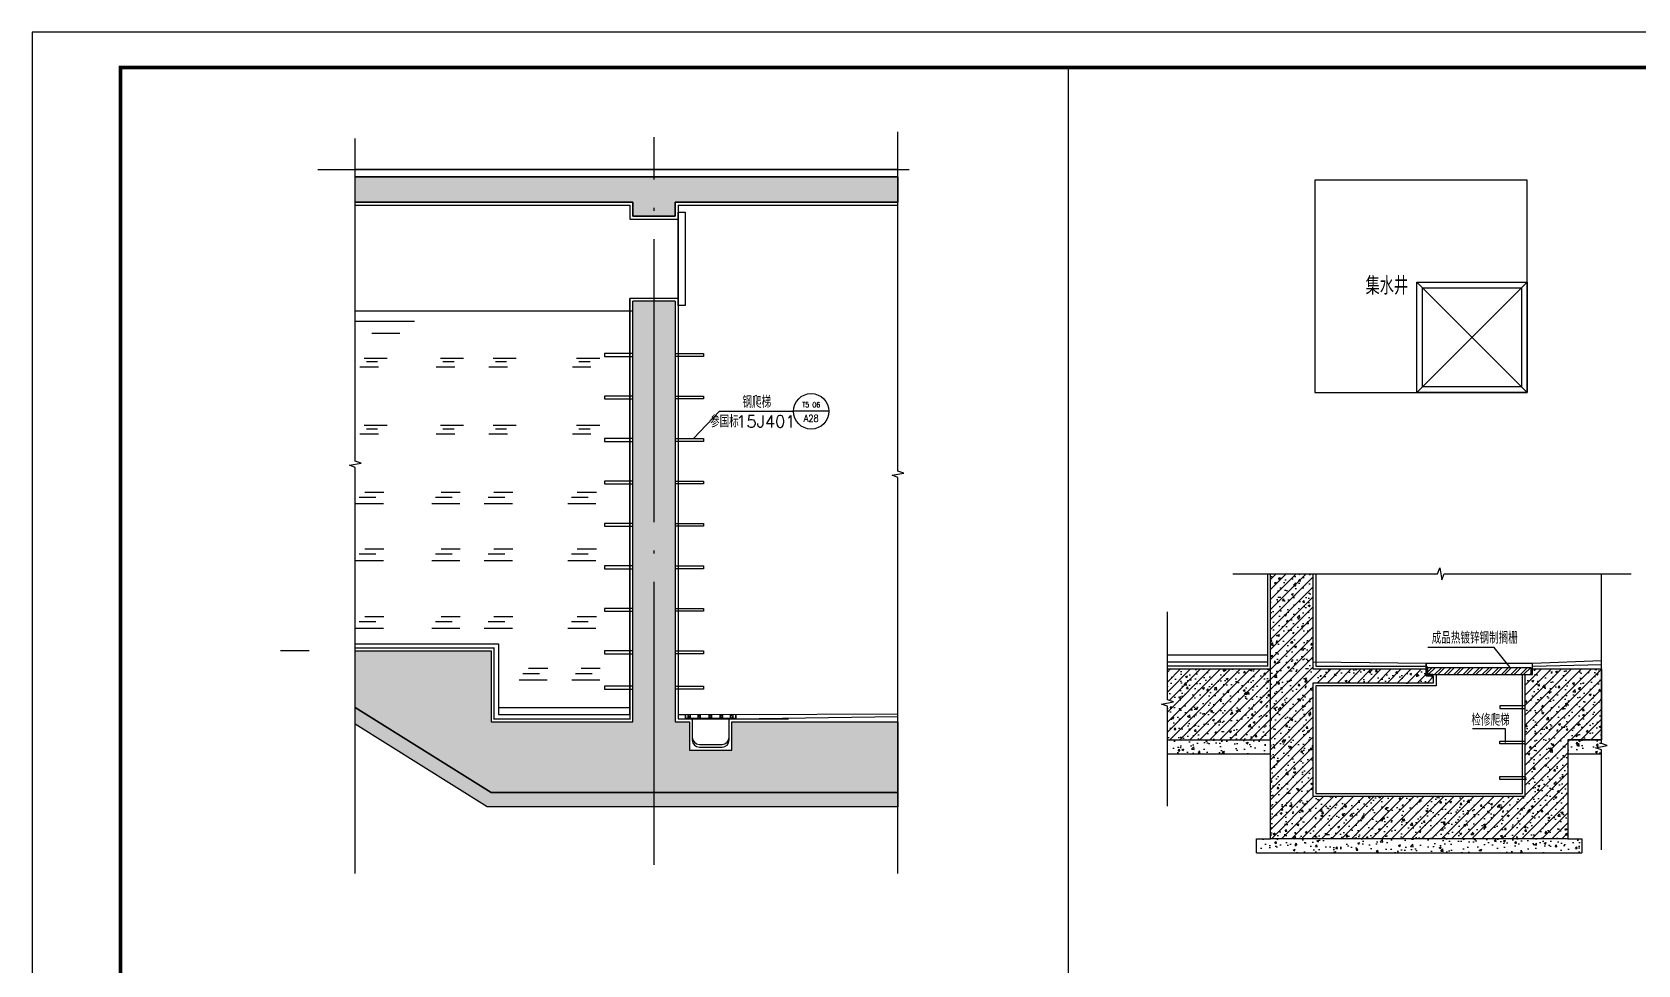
# Model space of a CAD drawing. Extents: x -1041549 to 749950, y -354245 to 17554.
# Drawn here: x 349908 to 361252, y -202928 to -196340 of the extents above; entities that cross this region are included whole.
import ezdxf
from ezdxf.enums import TextEntityAlignment as Align

# ---------------------------------------------------------------- set-up
doc = ezdxf.new("R2010")
doc.units = 0
doc.header["$LTSCALE"] = 1000
doc.header["$MEASUREMENT"] = 0
for name, pattern in [('DASH', [0.35, 0.25, -0.1]), ('DOTE', [2.42, 2, -0.2, 0.02, -0.2]), ('HIDDEN', [7.5, 5, -2.5])]:
    doc.linetypes.add(name, pattern=pattern)
for name, color, linetype in [('DIM_IDEN', 3, 'Continuous'), ('DIM_SYMB', 3, 'Continuous'), ('DOTE', 1, 'Continuous'), ('GROUND', 2, 'Continuous'), ('PUB_DIM', 3, 'Continuous'), ('PUB_HATCH', 8, 'Continuous'), ('PUB_TEXT', 7, 'Continuous'), ('PUB_TITLE', 4, 'Continuous'), ('text', 7, 'Continuous'), ('TEXT_详细标注', 150, 'Continuous'), ('WALL', 4, 'Continuous'), ('图例', 2, 'Continuous'), ('投影线', 4, 'Continuous'), ('集水井', 3, 'Continuous')]:
    doc.layers.add(name, color=color, linetype=linetype)
doc.layers.add('T', color=6, linetype='Continuous', lineweight=18)
doc.layers.add('ZT-HATCH', color=165, linetype='Continuous', lineweight=13)
doc.styles.add('_HZTXT01', font='txt8.shx', dxfattribs={"width": 0.8, "bigfont": 'HZTXT01.shx'})
doc.styles.add('_TCH_DIM', font='SIMPLEX', dxfattribs={"bigfont": 'GBCBIG'})
doc.styles.add('_TCH_LABEL', font='COMPLEX', dxfattribs={"bigfont": 'GBCBIG'})
pattern_1 = [(45, (444896.303, -22440.14), (-35.355339, 35.355339), []), (50, (444896.3, -22440.14), (143.452037, -12.55043), [15, -165]), (355, (444896.3, -22440.14), (-27.75027, 150.43843), [12, -132]), (100.4514, (444908.26, -22441.18), (115.70188, 137.88791), [12.74804, -140.22842]), (46.1842, (444896.3, -22400.14), (213.44821, -33.1038), [22.5, -247.5]), (96.6356, (444914.1, -22402.9), (186.93254, 194.82357), [19.12206, -210.3426]), (351.1842, (444896.3, -22400.14), (186.9324, 194.82372), [18, -198]), (21, (444916.3, -22410.14), (119.38141, -80.52378), [15, -165]), (326, (444916.3, -22410.14), (48.66307, 145.03001), [12, -132]), (71.4514, (444926.25, -22416.85), (168.04453, 64.5061), [12.74804, -140.22842]), (37.5, (444896.3, -22440.14), (2.431971, 66.578771), [0, -130.4, 0, -134, 0, -132.5]), (7.5, (444896.3, -22440.14), (52.613907, 78.882342), [0, -76.4, 0, -127.4, 0, -50.5]), (327.5, (444851.7, -22440.14), (106.764487, -4.510974), [0, -50, 0, -156, 0, -207]), (317.5, (444831.7, -22440.14), (116.637234, 20.020996), [0, -65, 0, -103.6, 0, -147])]
pattern_2 = [(50, (475521.4, -39709.18), (143.452037, -12.55043), [15, -165]), (355, (475521.4, -39709.18), (-27.75027, 150.43843), [12, -132]), (100.4514, (475533.35, -39710.22), (115.70188, 137.88791), [12.74804, -140.22842]), (46.1842, (475521.4, -39669.18), (213.44821, -33.1038), [22.5, -247.5]), (96.6356, (475539.19, -39671.93), (186.93254, 194.82357), [19.12206, -210.3426]), (351.1842, (475521.4, -39669.18), (186.9324, 194.82372), [18, -198]), (21, (475541.4, -39679.18), (119.38141, -80.52378), [15, -165]), (326, (475541.4, -39679.18), (48.66307, 145.03001), [12, -132]), (71.4514, (475551.35, -39685.89), (168.04453, 64.5061), [12.74804, -140.22842]), (37.5, (475521.4, -39709.176), (2.431971, 66.578771), [0, -130.4, 0, -134, 0, -132.5]), (7.5, (475521.4, -39709.176), (52.613907, 78.882342), [0, -76.4, 0, -127.4, 0, -50.5]), (327.5, (475476.8, -39709.176), (106.764487, -4.510974), [0, -50, 0, -156, 0, -207]), (317.5, (475456.8, -39709.18), (116.637234, 20.020996), [0, -65, 0, -103.6, 0, -147])]

# ---------------------------------------------------------------- blocks, each defined once
blk = doc.blocks.new('A$Cd4af4e88')
at = {"layer": '图例'}
h = blk.add_hatch(dxfattribs=at)
h.set_pattern_fill('ANSI32,_I', color=256, scale=10, style=2)
h.set_pattern_definition([(45, (-37881.138, 21870.32), (-33.67596, 33.67596), []), (45, (-37858.687, 21870.32), (-33.67596, 33.67596), [])])
h.paths.add_polyline_path([(740, 0), (740, 50), (10, 50), (10, 0)])
blk.add_line((10, 0), (740, 0))
at = {"layer": 'DIM_IDEN'}
for p, q in [((481, 191), (12, 191)), ((593, 50), (481, 191))]:
    blk.add_line(p, q, dxfattribs=at)
at = {"layer": 'WALL'}
for p, q in [((0, 80), (0, 50)), ((0, 50), (0, 0)), ((10, 50), (740, 50)), ((10, 50), (10, 0)), ((740, 50), (740, 0)), ((50, 0), (0, 0)), ((50, 0), (740, 0)), ((700, 0), (713, 0))]:
    blk.add_line(p, q, dxfattribs=at)
at = {"layer": '图例'}
blk.add_line((0, 80), (750, 80), dxfattribs=at)
at = {"layer": 'PUB_TEXT', "style": '_TCH_LABEL'}
blk.add_text('成品热镀锌钢制搁栅', height=84.4, dxfattribs=at).set_placement((39, 218))
blk = doc.blocks.new('A$C766e716a')
at = {"layer": 'ZT-HATCH'}
h = blk.add_hatch(dxfattribs=at)
h.set_pattern_fill('ANSI32', color=8, scale=3.165181, style=0)
h.set_pattern_definition([(45, (-17809.581, 3888.494), (-10.659051, 10.659051), []), (45, (-17802.475, 3888.494), (-10.659051, 10.659051), [])])
h.paths.add_polyline_path([(15, 10), (15, 35), (33, 35), (33, 10)])
h = blk.add_hatch(dxfattribs=at)
h.set_pattern_fill('ANSI32', color=8, scale=3.165181, style=0)
h.set_pattern_definition([(45, (-17897.21, 3888.494), (-10.659051, 10.659051), []), (45, (-17890.105, 3888.494), (-10.659051, 10.659051), [])])
edge = h.paths.add_edge_path()
edge.add_line((104, 10), (86, 10))
edge.add_line((86, 0), (86, 35))
edge.add_line((86, 35), (104, 35))
edge.add_line((104, 35), (104, 0))
h = blk.add_hatch(dxfattribs=at)
h.set_pattern_fill('ANSI32', color=8, scale=3.165181, style=0)
h.set_pattern_definition([(45, (-18293.163, 3888.494), (-10.659051, 10.659051), []), (45, (-18286.057, 3888.494), (-10.659051, 10.659051), [])])
h.paths.add_polyline_path([(183, 10), (164, 10), (164, 35), (183, 35)])
h = blk.add_hatch(dxfattribs=at)
h.set_pattern_fill('ANSI32', color=8, scale=3.165181, style=0)
h.set_pattern_definition([(45, (-18213.729, 3888.494), (-10.659051, 10.659051), []), (45, (-18206.623, 3888.494), (-10.659051, 10.659051), [])])
h.paths.add_polyline_path([(262, 10), (244, 10), (244, 35), (262, 35)])
h = blk.add_hatch(dxfattribs=at)
h.set_pattern_fill('ANSI32', color=8, scale=3.165181, style=0)
h.set_pattern_definition([(45, (-18141.686, 3888.494), (-10.659051, 10.659051), []), (45, (-18134.58, 3888.494), (-10.659051, 10.659051), [])])
h.paths.add_polyline_path([(334, 10), (316, 10), (316, 35), (334, 35)])
at = {"layer": 'PUB_TEXT', "color": 8}
for p, q in [((15, 10), (15, 35)), ((33, 10), (33, 35)), ((86, 10), (86, 35)), ((104, 10), (104, 35)), ((164, 10), (164, 35)), ((183, 10), (183, 35)), ((243, 10), (243, 35)), ((244, 10), (244, 35)), ((261, 10), (261, 35)), ((262, 10), (262, 35)), ((316, 10), (316, 35)), ((334, 10), (334, 35))]:
    blk.add_line(p, q, dxfattribs=at)
at = {"layer": 'T', "color": 4}
for p, q in [((350, 35), (0, 35)), ((0, 10), (350, 10))]:
    blk.add_line(p, q, dxfattribs=at)
at = {"layer": 'T'}
for p, q in [((0, 35), (0, 10)), ((350, 35), (350, 10))]:
    blk.add_line(p, q, dxfattribs=at)

msp = doc.modelspace()

# ---------------------------------------------------------------- hatches: boundary and pattern name
at = {"layer": 'PUB_HATCH'}
h = msp.add_hatch(dxfattribs=at)
h.set_pattern_fill('钢筋混凝土', color=256, scale=20)
h.set_pattern_definition(pattern_1)
h.paths.add_polyline_path([(352191.5, -197361), (356025, -197361), (356025, -197541), (354452, -197541), (354452, -197641), (354152, -197641), (354152, -197541), (352191.5, -197541)])
h = msp.add_hatch(dxfattribs=at)
h.set_pattern_fill('钢筋混凝土', color=256, scale=20)
h.set_pattern_definition(pattern_1)
h.paths.add_polyline_path([(356025, -201211), (354852, -201211), (354852, -201411), (354552, -201411), (354552, -201211), (354452, -201211), (354452, -198241), (354152, -198241), (354152, -201211), (353152, -201211), (353152, -200711), (352191.5, -200711), (352191.5, -201111), (353152, -201711), (356025, -201711)])
h = msp.add_hatch(dxfattribs=at)
h.set_pattern_fill('钢筋混凝土', color=256, scale=20)
h.set_pattern_definition([(45, (-715833.72, 227127.13), (-35.355339, 35.355339), []), (50, (-715833.72, 227127.13), (143.452037, -12.550427), [15, -165]), (355, (-715833.72, 227127.13), (-27.750267, 150.438427), [12, -132]), (100.4514, (-715821.76, 227126.08), (115.701876, 137.887908), [12.748038, -140.228422]), (46.1842, (-715833.72, 227167.13), (213.44821, -33.103803), [22.5, -247.5]), (96.6356, (-715815.93, 227164.37), (186.93254, 194.823574), [19.122058, -210.3426]), (351.1842, (-715833.72, 227167.13), (186.93239, 194.82372), [18, -198]), (21, (-715813.72, 227157.13), (119.38141, -80.523778), [15, -165]), (326, (-715813.72, 227157.13), (48.663066, 145.030009), [12, -132]), (71.4514, (-715803.77, 227150.42), (168.044526, 64.5061), [12.748038, -140.228422]), (37.5, (-715833.72, 227127.13), (2.431971, 66.5787708), [0, -130.4, 0, -134, 0, -132.5]), (7.5, (-715833.72, 227127.13), (52.6139075, 78.8823424), [0, -76.4, 0, -127.4, 0, -50.5]), (327.5, (-715878.32, 227127.13), (106.7644872, -4.5109743), [0, -50, 0, -156, 0, -207]), (317.5, (-715898.32, 227127.13), (116.637234, 20.0209965), [0, -65, 0, -103.6, 0, -147])])
h.paths.add_polyline_path([(358957, -200166.8), (358657, -200166.8), (358657, -200837.9), (358657, -200837.9), (358657, -201137.9), (358657, -201137.9), (358657, -202037.9), (360757, -202037.9), (360757, -201337.9), (360994, -201337.9), (360994, -200837.8), (360507, -200837.9), (360507, -200878), (360457, -200878), (360457, -201737.9), (358957, -201737.9), (358957, -200937.9), (359807, -200937.9), (359807, -200887.9), (359757, -200887.9), (359757, -200837.9), (358957, -200837.9)])
h = msp.add_hatch(dxfattribs=at)
h.set_pattern_fill('钢筋混凝土', color=256, scale=20)
h.set_pattern_definition([(45, (475521.4, -39709.176), (-35.355339, 35.355339), []), (50, (475521.4, -39709.18), (143.45204, -12.55043), [15, -165]), (355, (475521.4, -39709.18), (-27.75027, 150.43843), [12, -132]), (100.4514, (475533.35, -39710.22), (115.70188, 137.88791), [12.74804, -140.22842]), (46.1842, (475521.4, -39669.18), (213.44821, -33.1038), [22.5, -247.5]), (96.6356, (475539.19, -39671.93), (186.93254, 194.82357), [19.12206, -210.3426]), (351.1842, (475521.4, -39669.18), (186.9324, 194.82372), [18, -198]), (21, (475541.4, -39679.18), (119.38141, -80.52378), [15, -165]), (326, (475541.4, -39679.18), (48.66307, 145.03001), [12, -132]), (71.4514, (475551.35, -39685.89), (168.04453, 64.5061), [12.74804, -140.22842]), (37.5, (475521.4, -39709.176), (2.431971, 66.578771), [0, -130.4, 0, -134, 0, -132.5]), (7.5, (475521.4, -39709.176), (52.613907, 78.882342), [0, -76.4, 0, -127.4, 0, -50.5]), (327.5, (475476.8, -39709.176), (106.764487, -4.510974), [0, -50, 0, -156, 0, -207]), (317.5, (475456.8, -39709.18), (116.637234, 20.020996), [0, -65, 0, -103.6, 0, -147])])
h.paths.add_polyline_path([(357928.6, -200837.9), (357928.6, -201056.6), (357970.6, -201071.5), (357928.6, -201078.9), (357928.6, -201337.9), (358657, -201337.9), (358657, -201137.9), (358657, -200837.9)])
h = msp.add_hatch(dxfattribs=at)
h.set_pattern_fill('混凝土', color=256, scale=20)
h.set_pattern_definition([(50, (-704016.01, 154734.01), (143.452037, -12.550427), [15, -165]), (355, (-704016.01, 154734.01), (-27.750267, 150.438427), [12, -132]), (100.4514, (-704004.06, 154732.96), (115.701876, 137.887908), [12.748038, -140.228422]), (46.1842, (-704016.01, 154774.01), (213.44821, -33.103803), [22.5, -247.5]), (96.6356, (-703998.23, 154771.25), (186.93254, 194.823574), [19.122058, -210.3426]), (351.1842, (-704016.01, 154774), (186.93239, 194.82372), [18, -198]), (21, (-703996.01, 154764.01), (119.38141, -80.523778), [15, -165]), (326, (-703996.01, 154764.01), (48.663066, 145.030009), [12, -132]), (71.4514, (-703986.06, 154757.3), (168.044526, 64.5061), [12.748038, -140.228422]), (37.5, (-704016.013, 154734.01), (2.431971, 66.5787708), [0, -130.4, 0, -134, 0, -132.5]), (7.5, (-704016.01, 154734.01), (52.6139075, 78.8823424), [0, -76.4, 0, -127.4, 0, -50.5]), (327.5, (-704060.613, 154734.01), (106.7644872, -4.5109743), [0, -50, 0, -156, 0, -207]), (317.5, (-704080.61, 154734.01), (116.637234, 20.0209965), [0, -65, 0, -103.6, 0, -147])])
h.paths.add_polyline_path([(356025, -201811), (353123.3, -201811), (352191.5, -201228.9), (352191.5, -201111), (353152, -201711), (356025, -201711)])
h = msp.add_hatch(dxfattribs=at)
h.set_pattern_fill('混凝土', color=256, scale=20)
h.set_pattern_definition(pattern_2)
h.paths.add_polyline_path([(357928.6, -201337.9), (357928.6, -201437.9), (358657, -201437.9), (358657, -201337.9)])
h = msp.add_hatch(dxfattribs=at)
h.set_pattern_fill('混凝土', color=256, scale=20)
h.set_pattern_definition(pattern_2)
h.paths.add_polyline_path([(360994, -201437.9), (360994, -201409.8), (360952, -201394.5), (361036, -201379.7), (360994, -201364.8), (360994, -201337.9), (360757, -201337.9), (360757, -201437.9)])
h = msp.add_hatch(dxfattribs=at)
h.set_pattern_fill('混凝土', color=256, scale=20)
h.set_pattern_definition(pattern_2)
h.paths.add_polyline_path([(358657, -202037.9), (358557, -202037.9), (358557, -202137.9), (360857, -202137.9), (360857, -202037.9), (360757, -202037.9)])

# ---------------------------------------------------------------- linework, layer by layer
at = {"color": 8}
for p, q in [((357227.4, -196589.8), (357227.4, -203077)), ((354132, -197561), (354132, -197661)), ((354472, -197665.4), (354472, -201161)), ((358957, -200787.9), (359757, -200797.9)), ((359757, -200837.9), (359757, -200797.9)), ((360507, -200817.7), (360994, -200806.9)), ((354472, -201161), (354521.9, -201161)), ((354521.9, -201161), (354521.9, -201190.5)), ((354521.9, -201190.5), (354572, -201190.5)), ((354572, -201190.5), (354572, -201341)), ((354832, -201341), (354832, -201190.5)), ((354832, -201190.5), (354881.9, -201190.5)), ((354881.9, -201161), (356025, -201154.4)), ((354881.9, -201190.5), (354881.9, -201161)), ((354881.9, -201190.5), (356025, -201173.4)), ((354622, -201371), (354782, -201371)), ((354622, -201391), (354782, -201391))]:
    msp.add_line(p, q, dxfattribs=at)
for p, q in [((359757, -200887.9), (359757, -200837.9)), ((360457, -200878), (360507, -200878)), ((355233.2, -201211), (356025, -201211)), ((360757, -201337.9), (360994, -201337.9)), ((360757, -201437.9), (360994, -201437.9)), ((358557, -202137.9), (358557, -202037.9)), ((358557, -202037.9), (358657, -202037.9)), ((358557, -202137.9), (360857, -202137.9)), ((360757, -202037.9), (360857, -202037.9)), ((360857, -202037.9), (360857, -202137.9))]:
    msp.add_line(p, q)
for points in [[(354472, -197561), (354472, -197561), (356025, -197561), (356025, -197311), (352191.5, -197311)], [(352191.5, -197561), (354132, -197561)], [(354472, -197561), (354472, -201191), (354472, -201191), (355252, -201191)], [(354132, -197661), (354472, -197661)], [(352191.5, -200661), (353202, -200661), (353202, -201161), (354132, -201161), (354132, -198221)], [(354472, -198221), (354132, -198221)], [(357928.6, -200787.9), (358637, -200787.9), (358637, -200166.8)], [(358977, -200166.8), (358977, -200817.9), (358977, -200817.9), (359762, -200817.9), (359762, -200878), (359827, -200878), (359827, -200957.9), (358977, -200957.9), (358977, -200957.9), (358977, -201717.9), (360437, -201717.9), (360437, -200878), (360507, -200878), (360507, -200797.9), (360994, -200777.9)], [(357928.6, -200737.9), (358637, -200737.9)], [(353202, -201111), (354132, -201111)]]:
    msp.add_lwpolyline(points, dxfattribs=at)
at = {"color": 2}
msp.add_lwpolyline([(354472, -197611), (354522, -197611), (354522, -198271), (354472, -198271)], close=True, dxfattribs=at)
at = {"color": 8}
for centre, start, end in [((354622, -201321), 180, 270), ((354622, -201341), 180, 270), ((354782, -201321), 270, 360), ((354782, -201341), 270, 360)]:
    msp.add_arc(centre, 50, start, end, dxfattribs=at)
at = {"layer": 'DIM_SYMB'}
for p, q in [((360084.8, -201259.6), (360315, -201259.6)), ((360315, -201259.6), (360315, -201356.8))]:
    msp.add_line(p, q, dxfattribs=at)
for points in [[(352191.5, -202283.2), (352191.5, -199414.7), (352149.5, -199399.4), (352233.5, -199384.6), (352191.5, -199369.7), (352191.5, -197090.2)], [(356025, -202283.2), (356025, -199485.5), (355983, -199470.2), (356067, -199455.4), (356025, -199440.5), (356025, -197045.1)], [(358389.8, -200166.8), (359837.6, -200166.8), (359852.9, -200124.8), (359867.7, -200208.8), (359882.6, -200166.8), (361205, -200166.8)], [(360994, -202115.6), (360994, -201409.8), (360952, -201394.5), (361036, -201379.7), (360994, -201364.8), (360994, -200166.8)], [(357928.6, -201807.4), (357928.6, -201101.6), (357886.6, -201086.4), (357970.6, -201071.5), (357928.6, -201056.6), (357928.6, -200433.7)]]:
    msp.add_lwpolyline(points, dxfattribs=at)
at = {"layer": 'DOTE', "linetype": 'DOTE'}
msp.add_line((354302, -202222), (354302, -197081.1), dxfattribs=at)
at = {"layer": 'DOTE'}
msp.add_line((351927.5, -197311), (356103.8, -197311), dxfattribs=at)
at = {"layer": 'GROUND', "linetype": 'Continuous'}
msp.add_lwpolyline([(359730.4, -198845.2), (359730.4, -198145.2), (360430.4, -198145.2), (360430.4, -198845.2)], close=True, dxfattribs=at)
at = {"layer": 'PUB_DIM'}
for p, q in [((359690.4, -198105.2), (360470.4, -198885.2)), ((359690.4, -198885.2), (360470.4, -198105.2)), ((351865.2, -200711), (351663.8, -200711))]:
    msp.add_line(p, q, dxfattribs=at)
msp.add_lwpolyline([(360470.4, -198105.2), (360470.4, -198885.2), (359690.4, -198885.2), (359690.4, -198105.2)], close=True, dxfattribs=at)
at = {"layer": 'PUB_HATCH'}
for p, q in [((352223.9, -198703), (352354.7, -198703)), ((352253.8, -198643.1), (352417.3, -198643.1)), ((352269.5, -198667), (352349.4, -198667)), ((352763.4, -198703), (352894.1, -198703)), ((352793.3, -198643.1), (352956.8, -198643.1)), ((352809, -198667), (352888.9, -198667)), ((353135.2, -198703), (353265.9, -198703)), ((353165.1, -198643.1), (353328.6, -198643.1)), ((353180.7, -198667), (353260.7, -198667)), ((353724.9, -198703), (353855.7, -198703)), ((353754.8, -198643.1), (353918.3, -198643.1)), ((353770.5, -198667), (353850.4, -198667)), ((352223.9, -199176.8), (352354.7, -199176.8)), ((352253.8, -199117), (352417.3, -199117)), ((352269.5, -199140.9), (352349.4, -199140.9)), ((352763.4, -199176.8), (352894.1, -199176.8)), ((352793.3, -199117), (352956.8, -199117)), ((352809, -199140.9), (352888.9, -199140.9)), ((353135.2, -199176.8), (353265.9, -199176.8)), ((353165.1, -199117), (353328.6, -199117)), ((353180.7, -199140.9), (353260.7, -199140.9)), ((353724.9, -199176.8), (353855.7, -199176.8)), ((353754.8, -199117), (353918.3, -199117)), ((353770.5, -199140.9), (353850.4, -199140.9)), ((352217.9, -199624.4), (352335.8, -199624.4)), ((352393.7, -199590.6), (352258.1, -199590.6)), ((352757.4, -199624.4), (352875.3, -199624.4)), ((352933.2, -199590.6), (352797.6, -199590.6)), ((353129.2, -199624.4), (353247.1, -199624.4)), ((353305, -199590.6), (353169.4, -199590.6)), ((353718.9, -199624.4), (353836.8, -199624.4)), ((353894.7, -199590.6), (353759.1, -199590.6)), ((352191.5, -199670.2), (352390.6, -199670.2)), ((352731, -199670.2), (352930.1, -199670.2)), ((353102.7, -199670.2), (353301.8, -199670.2)), ((353692.5, -199670.2), (353891.6, -199670.2)), ((352393.7, -199991.4), (352258.1, -199991.4)), ((352933.2, -199991.4), (352797.6, -199991.4)), ((353305, -199991.4), (353169.4, -199991.4)), ((353894.7, -199991.4), (353759.1, -199991.4)), ((352191.5, -200071), (352390.6, -200071)), ((352217.9, -200025.1), (352335.8, -200025.1)), ((352731, -200071), (352930.1, -200071)), ((352757.4, -200025.1), (352875.3, -200025.1)), ((353102.7, -200071), (353301.8, -200071)), ((353129.2, -200025.1), (353247.1, -200025.1)), ((353692.5, -200071), (353891.6, -200071)), ((353718.9, -200025.1), (353836.8, -200025.1)), ((352191.5, -200549.5), (352390.6, -200549.5)), ((352217.9, -200503.6), (352335.8, -200503.6)), ((352393.7, -200469.8), (352258.1, -200469.8)), ((352731, -200549.5), (352930.1, -200549.5)), ((352757.4, -200503.6), (352875.3, -200503.6)), ((352933.2, -200469.8), (352797.6, -200469.8)), ((353102.7, -200549.5), (353301.8, -200549.5)), ((353129.2, -200503.6), (353247.1, -200503.6)), ((353305, -200469.8), (353169.4, -200469.8)), ((353692.5, -200549.5), (353891.6, -200549.5)), ((353718.9, -200503.6), (353836.8, -200503.6)), ((353894.7, -200469.8), (353759.1, -200469.8)), ((353374.7, -200869.7), (353492.6, -200869.7)), ((353550.5, -200836), (353414.9, -200836)), ((353746.5, -200869.7), (353864.4, -200869.7)), ((353922.3, -200836), (353786.7, -200836)), ((353348.3, -200915.6), (353547.4, -200915.6)), ((353720, -200915.6), (353919.1, -200915.6))]:
    msp.add_line(p, q, dxfattribs=at)
at = {"layer": 'PUB_HATCH', "linetype": 'DASH', "const_width": 10}
for points in [[(352191.5, -200691), (353172, -200691), (353172, -201191), (354132, -201191), (354132, -198221)], [(357928.6, -200817.9), (358637, -200817.9), (358637, -200166.8)]]:
    msp.add_lwpolyline(points, dxfattribs=at)
at = {"layer": 'PUB_TITLE'}
for p, q in [((354152, -198311), (352191.5, -198311)), ((352610.7, -198383.3), (352191.5, -198383.3)), ((352506.3, -198469), (352307.4, -198469))]:
    msp.add_line(p, q, dxfattribs=at)
msp.add_lwpolyline([(349908.3, -211189.8), (370933.3, -211189.8), (370933.3, -196339.8), (349908.3, -196339.8)], close=True, dxfattribs=at)
msp.add_lwpolyline([(349908.3, -211189.8), (370933.3, -211189.8), (370933.3, -196339.8), (349908.3, -196339.8)], close=True, dxfattribs=at)
at = {"layer": 'PUB_TITLE', "const_width": 25}
msp.add_lwpolyline([(350533.3, -210939.8), (370683.3, -210939.8), (370683.3, -196589.8), (350533.3, -196589.8)], close=True, dxfattribs=at)
msp.add_lwpolyline([(350533.3, -210939.8), (370683.3, -210939.8), (370683.3, -196589.8), (350533.3, -196589.8)], close=True, dxfattribs=at)
at = {"layer": 'text', "linetype": 'HIDDEN'}
msp.add_lwpolyline([(358970.4, -198885.2), (360470.4, -198885.2), (360470.4, -197385.2), (358970.4, -197385.2)], close=True, dxfattribs=at)
at = {"layer": 'TEXT_详细标注', "color": 3}
for p, q in [((354580.3, -199210.6), (354763.2, -199018.4)), ((354763.2, -199018.4), (355287.1, -199018.4)), ((355537.1, -199018.4), (355287.1, -199018.4))]:
    msp.add_line(p, q, dxfattribs=at)
at = {"layer": 'TEXT_详细标注', "const_width": 12.5}
msp.add_lwpolyline([(354683.8, -199230.5), (354683.8, -199230.5)], dxfattribs=at)
at = {"layer": 'TEXT_详细标注', "color": 3}
msp.add_circle((355412.1, -199018.4), 125, dxfattribs=at)
at = {"layer": 'WALL'}
for p, q in [((356025, -197361), (352191.5, -197361)), ((352191.5, -197541), (354152, -197541)), ((354152, -197541), (354152, -197641)), ((354452, -197641), (354452, -197541)), ((354452, -197541), (356025, -197541)), ((354152, -197641), (354452, -197641)), ((357928.6, -200837.9), (358657, -200837.9)), ((354452, -201211), (354552, -201211)), ((357928.6, -201337.9), (358657, -201337.9)), ((357928.6, -201437.9), (358657, -201437.9))]:
    msp.add_line(p, q, dxfattribs=at)
for points in [[(352191.5, -197361), (356025, -197361), (356025, -197541), (354452, -197541), (354452, -197641), (354152, -197641), (354152, -197541), (352191.5, -197541), (352191.5, -197361)], [(354452, -198241), (354452, -201211), (354552, -201211), (354552, -201411), (354852, -201411), (354852, -201211), (354852, -201211), (356025, -201211), (356025, -201711), (355152, -201711), (355152, -201711), (354152, -201711), (353152, -201711), (352191.5, -201111), (352191.5, -200711), (353152, -200711), (353152, -201211), (354152, -201211), (354152, -198241)], [(354452, -198241), (354152, -198241)], [(358657, -201137.9), (358657, -200837.9), (358657, -200837.9), (358657, -200166.8)], [(358957, -200166.8), (358957, -200837.9), (358957, -200837.9), (359757, -200837.9), (359757, -200887.9), (359807, -200887.9), (359807, -200937.9), (358957, -200937.9), (358957, -201737.9), (360457, -201737.9), (360457, -200878), (360507, -200878), (360507, -200837.9), (360994, -200837.9), (360994, -201337.9), (360757, -201337.9), (360757, -202037.9), (358657, -202037.9), (358657, -201137.9), (358657, -201137.9)], [(356025, -201811), (353123.3, -201811), (352191.5, -201228.9), (352191.5, -201111), (353152, -201711), (356025, -201711), (356025, -201811)], [(354552, -201211), (354552, -201411)]]:
    msp.add_lwpolyline(points, dxfattribs=at)
at = {"layer": '投影线'}
for points in [[(360457, -201097.9), (360277, -201097.9), (360277, -201117.9), (360457, -201117.9)], [(360457, -201367.9), (360277, -201367.9), (360277, -201347.9), (360457, -201347.9)], [(360457, -201617.9), (360277, -201617.9), (360277, -201597.9), (360457, -201597.9)]]:
    msp.add_lwpolyline(points, dxfattribs=at)
at = {"layer": '集水井'}
for points in [[(354152, -198610.5), (353952, -198610.5), (353952, -198630.5), (354152, -198630.5)], [(354452, -198610.5), (354652, -198610.5), (354652, -198630.5), (354452, -198630.5)], [(354152, -198910.5), (353952, -198910.5), (353952, -198930.5), (354152, -198930.5)], [(354452, -198910.5), (354652, -198910.5), (354652, -198930.5), (354452, -198930.5)], [(354152, -199210.6), (353952, -199210.6), (353952, -199230.6), (354152, -199230.6)], [(354452, -199210.6), (354652, -199210.6), (354652, -199230.6), (354452, -199230.6)], [(354152, -199510.6), (353952, -199510.6), (353952, -199530.6), (354152, -199530.6)], [(354452, -199510.6), (354652, -199510.6), (354652, -199530.6), (354452, -199530.6)], [(354152, -199810.7), (353952, -199810.7), (353952, -199830.7), (354152, -199830.7)], [(354452, -199810.7), (354652, -199810.7), (354652, -199830.7), (354452, -199830.7)], [(354152, -200110.8), (353952, -200110.8), (353952, -200130.8), (354152, -200130.8)], [(354452, -200110.8), (354652, -200110.8), (354652, -200130.8), (354452, -200130.8)], [(354152, -200410.8), (353952, -200410.8), (353952, -200430.8), (354152, -200430.8)], [(354452, -200410.8), (354652, -200410.8), (354652, -200430.8), (354452, -200430.8)], [(354152, -200710.9), (353952, -200710.9), (353952, -200730.9), (354152, -200730.9)], [(354452, -200710.9), (354652, -200710.9), (354652, -200730.9), (354452, -200730.9)], [(354152, -200960.9), (353952, -200960.9), (353952, -200980.9), (354152, -200980.9)], [(354452, -200960.9), (354652, -200960.9), (354652, -200980.9), (354452, -200980.9)]]:
    msp.add_lwpolyline(points, dxfattribs=at)

# ---------------------------------------------------------------- block references
for name, p in [('A$Cd4af4e88', (359757, -200878)), ('A$C766e716a', (354526.9, -201195.5))]:
    msp.add_blockref(name, p)

# ---------------------------------------------------------------- texts
at = {"layer": 'PUB_TEXT', "style": '_HZTXT01', "width": 0.8}
msp.add_text('集水井', height=125, dxfattribs=at).set_placement((359328.8, -198193.6))
at = {"layer": 'PUB_TEXT'}
for s, style, p in [('钢爬梯', '_TCH_DIM', (354926.6, -198994.2)), ('参国标', '_TCH_DIM', (354697.7, -199131.5)), ('15J401', '_TCH_DIM', (354882.1, -199131.5)), ('检修爬梯', '_TCH_LABEL', (360076.1, -201240))]:
    msp.add_text(s, height=84.4, dxfattribs=dict(at, style=style)).set_placement(p)
at = {"layer": 'PUB_TEXT', "style": '_TCH_LABEL'}
for s, height, width, p, p2 in [('T5 06', 35.88, 0.794326, (355348.3, -198989.7), (355475.9, -198989.7)), ('A28', 48.28, 0.837818, (355359.1, -199092.6), (355465.1, -199092.6))]:
    msp.add_text(s, height=height, dxfattribs=dict(at, width=width)).set_placement(p, p2, align=Align.FIT)

doc.saveas('drawing.dxf')
